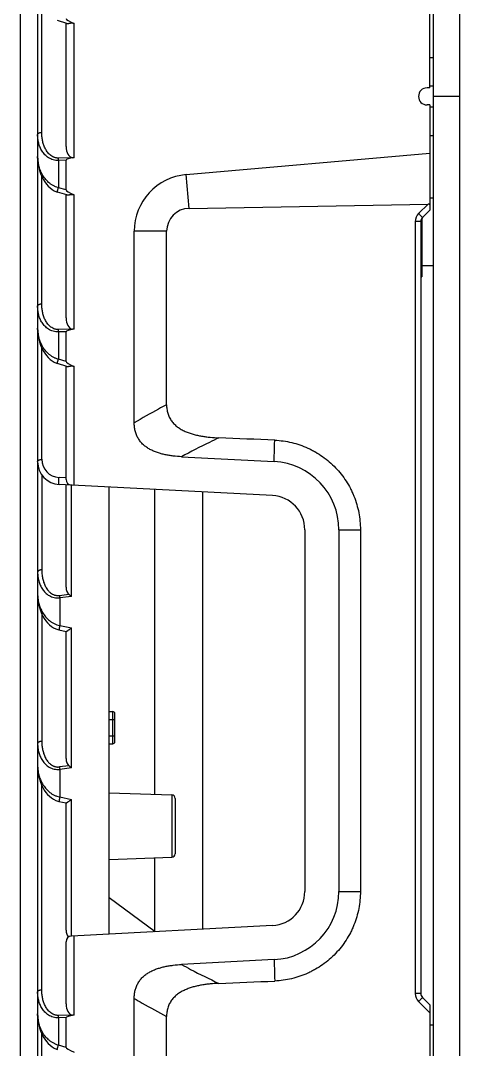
# Model space of a CAD drawing. Header units: millimetres. Extents: x 620 to 19791, y 2539 to 6969.
# Drawn here: x 1189.3 to 1227.9, y 3735.8 to 3826.3 of the extents above; entities that cross this region are included whole.
import ezdxf

# ---------------------------------------------------------------- set-up
doc = ezdxf.new("R2010")
doc.units = ezdxf.units.MM
doc.layers.add('02___PRT_ALL_AXES', color=7, linetype='Continuous')

msp = doc.modelspace()

# ---------------------------------------------------------------- linework, layer by layer
at = {"color": 7, "linetype": 'Continuous'}
for p, q in [((1225.59863, 3988.37829), (1225.59863, 3650.87829)), ((1227.89863, 3988.37829), (1227.89863, 3650.87829)), ((1189.29863, 3689.67265), (1189.29863, 3949.58394)), ((1190.79863, 3949.53586), (1190.79863, 3693.73867)), ((1225.29863, 3820.37829), (1225.29863, 3829.62829)), ((1191.16377, 3816.47192), (1191.16377, 3827.67377)), ((1193.37356, 3826.04534), (1192.54419, 3826.29428)), ((1193.29863, 3815.22582), (1193.29863, 3826.06783)), ((1193.99863, 3814.24101), (1193.99863, 3826.04486)), ((1225.29863, 3823.05829), (1225.59863, 3823.05829)), ((1225.29863, 3820.37829), (1225.04863, 3820.37829)), ((1225.29863, 3820.55829), (1225.59863, 3820.55829)), ((1227.89863, 3819.62829), (1225.59863, 3819.62829)), ((1225.29863, 3818.87829), (1225.04863, 3818.87829)), ((1225.29863, 3818.87829), (1225.29863, 3809.62829)), ((1225.29863, 3818.69829), (1225.59863, 3818.69829)), ((1225.29863, 3816.19829), (1225.59863, 3816.19829)), ((1203.86285, 3812.75291), (1225.29863, 3814.62829)), ((1193.86518, 3814.23945), (1192.62432, 3814.2078)), ((1193.29863, 3814.0109), (1192.62432, 3813.9937)), ((1192.62432, 3813.9937), (1192.62432, 3811.60201)), ((1193.29863, 3811.39961), (1193.29863, 3814.0109)), ((1191.16377, 3801.39653), (1191.16377, 3812.59839)), ((1204.12257, 3809.78428), (1203.86285, 3812.75291)), ((1193.37356, 3810.96995), (1192.54419, 3811.2189)), ((1193.29863, 3811.39961), (1192.62432, 3811.60201)), ((1193.29863, 3800.15044), (1193.29863, 3810.99244)), ((1193.99863, 3799.16563), (1193.99863, 3810.96947)), ((1204.12257, 3809.78428), (1225.13767, 3810.16135)), ((1225.13767, 3810.16135), (1224.30461, 3809.32829)), ((1225.29863, 3810.69829), (1225.59863, 3810.69829)), ((1225.29863, 3809.62829), (1224.64508, 3808.97474)), ((1224.49863, 3808.62119), (1224.01172, 3808.62119)), ((1224.01172, 3808.62119), (1224.01172, 3740.7604)), ((1224.49863, 3808.62119), (1224.49863, 3740.7604)), ((1224.59863, 3808.92106), (1224.59863, 3803.75332)), ((1202.14133, 3807.77193), (1199.29863, 3807.77193)), ((1199.29863, 3790.92443), (1199.29863, 3807.77193)), ((1202.14133, 3792.52516), (1202.14133, 3807.77193)), ((1224.59863, 3804.75329), (1225.59863, 3804.75329)), ((1224.49863, 3803.75329), (1224.59863, 3803.75329)), ((1193.86518, 3799.16406), (1192.62432, 3799.13242)), ((1193.29863, 3798.93551), (1192.62432, 3798.91831)), ((1192.62432, 3798.91831), (1192.62432, 3796.52662)), ((1193.29863, 3796.32422), (1193.29863, 3798.93551)), ((1191.16377, 3787.72191), (1191.16377, 3797.523)), ((1193.29863, 3796.32422), (1192.62432, 3796.52662)), ((1193.37356, 3795.89457), (1192.54419, 3796.14351)), ((1193.29863, 3785.95334), (1193.29863, 3795.91705)), ((1193.99863, 3785.44217), (1193.99863, 3795.89408)), ((1203.4434, 3787.95131), (1211.61265, 3787.52318)), ((1191.16377, 3786.36288), (1191.16377, 3778.01036)), ((1193.29863, 3786.09168), (1192.68003, 3786.1241)), ((1211.45564, 3784.52729), (1192.69396, 3785.51055)), ((1193.29863, 3776.48907), (1193.29863, 3785.47886)), ((1193.78554, 3775.66584), (1193.78554, 3785.45334)), ((1197.09863, 3745.97688), (1197.09863, 3785.27971)), ((1201.09863, 3758.26877), (1201.09863, 3785.07008)), ((1205.29863, 3784.84996), (1205.29863, 3746.40662)), ((1214.29863, 3781.5314), (1214.29863, 3749.72519)), ((1217.29863, 3781.5314), (1219.1882, 3781.5314)), ((1217.29863, 3781.5314), (1217.29863, 3749.72519)), ((1219.1882, 3781.5314), (1219.1882, 3749.72519)), ((1192.72189, 3775.75344), (1193.54408, 3775.85352)), ((1193.78554, 3775.66584), (1192.74628, 3775.53933)), ((1192.74628, 3775.53933), (1192.74628, 3773.11587)), ((1191.16377, 3774.13739), (1191.16377, 3762.93498)), ((1192.74628, 3773.11587), (1193.78554, 3772.90393)), ((1193.78554, 3760.59045), (1193.78554, 3772.90393)), ((1192.67682, 3772.72394), (1193.30666, 3772.59549)), ((1193.29863, 3761.41369), (1193.29863, 3772.59549)), ((1197.09863, 3765.55845), (1197.40561, 3765.54773)), ((1197.09863, 3764.85888), (1197.40561, 3764.84816)), ((1197.40561, 3764.84816), (1197.59863, 3764.84816)), ((1197.40561, 3763.40843), (1197.40561, 3764.84816)), ((1197.59863, 3762.90873), (1197.59863, 3765.34785)), ((1197.09863, 3763.39771), (1197.40561, 3763.40843)), ((1197.40561, 3763.40843), (1197.59863, 3763.40843)), ((1197.09863, 3762.69813), (1197.40561, 3762.70885)), ((1193.54408, 3760.77813), (1192.72189, 3760.67805)), ((1193.78554, 3760.59045), (1192.74628, 3760.46395)), ((1192.74628, 3760.46395), (1192.74628, 3758.04048)), ((1191.16377, 3741.09498), (1191.16377, 3759.062)), ((1192.67682, 3757.64855), (1193.30666, 3757.5201)), ((1192.74628, 3758.04048), (1193.78554, 3757.82854)), ((1193.29863, 3746.3383), (1193.29863, 3757.5201)), ((1193.78554, 3745.80325), (1193.78554, 3757.82854)), ((1202.6091, 3758.21602), (1202.6091, 3752.74056)), ((1202.89863, 3757.91619), (1202.89863, 3753.0404)), ((1201.09863, 3746.21653), (1201.09863, 3752.68782)), ((1217.29863, 3749.72519), (1219.1882, 3749.72519)), ((1201.13674, 3746.18851), (1197.09863, 3749.15771)), ((1211.45564, 3746.7293), (1193.77246, 3745.80256)), ((1193.99863, 3738.86407), (1193.99863, 3745.81442)), ((1193.29863, 3739.84888), (1193.29863, 3745.30325)), ((1211.61265, 3743.73341), (1203.4434, 3743.30528)), ((1199.29863, 3710.93502), (1199.29863, 3740.33216)), ((1224.49863, 3740.7604), (1224.01172, 3740.7604)), ((1224.64508, 3740.40684), (1225.29863, 3739.75329)), ((1224.30461, 3740.05329), (1225.29863, 3739.05928)), ((1225.29863, 3739.75329), (1225.29863, 3730.75329)), ((1193.86518, 3738.86251), (1192.62432, 3738.83086)), ((1193.29863, 3738.63396), (1192.62432, 3738.61676)), ((1192.62432, 3738.61676), (1192.62432, 3736.22507)), ((1193.29863, 3736.02267), (1193.29863, 3738.63396)), ((1202.14133, 3710.93502), (1202.14133, 3738.73142)), ((1225.29863, 3738.00329), (1225.59863, 3738.00329)), ((1191.16377, 3726.01959), (1191.16377, 3737.22145)), ((1193.29863, 3736.02267), (1192.62432, 3736.22507))]:
    msp.add_line(p, q, dxfattribs=at)
for points in [[(1190.79863, 3814.34184), (1190.80697, 3814.07161), (1190.83995, 3813.73992), (1190.89543, 3813.42259), (1190.97093, 3813.12168), (1191.06408, 3812.83928), (1191.17244, 3812.57744), (1191.29376, 3812.3374), (1191.42705, 3812.11828), (1191.57216, 3811.91896), (1191.72884, 3811.73967), (1191.89649, 3811.58147), (1192.07421, 3811.44583), (1192.2606, 3811.33448), (1192.454, 3811.24899), (1192.54419, 3811.2189)], [(1190.79863, 3799.26645), (1190.80697, 3798.99622), (1190.83995, 3798.66453), (1190.89543, 3798.34721), (1190.97093, 3798.04629), (1191.06408, 3797.76389), (1191.17244, 3797.50205), (1191.29376, 3797.26201), (1191.42705, 3797.04289), (1191.57216, 3796.84358), (1191.72884, 3796.66428), (1191.89649, 3796.50608), (1192.07421, 3796.37044), (1192.2606, 3796.25909), (1192.454, 3796.1736), (1192.54419, 3796.14351)], [(1190.79863, 3775.88029), (1190.80638, 3775.61983), (1190.83782, 3775.29407), (1190.89048, 3774.98457), (1190.96163, 3774.69263), (1191.04882, 3774.41953), (1191.14974, 3774.16635), (1191.26296, 3773.9326), (1191.38806, 3773.71681), (1191.52543, 3773.51773), (1191.67573, 3773.33518), (1191.83858, 3773.171), (1192.01303, 3773.02753), (1192.19722, 3772.90746), (1192.38855, 3772.8131), (1192.58379, 3772.74603), (1192.67682, 3772.72394)], [(1190.79863, 3760.8049), (1190.80638, 3760.54444), (1190.83782, 3760.21868), (1190.89048, 3759.90919), (1190.96163, 3759.61724), (1191.04882, 3759.34414), (1191.14974, 3759.09097), (1191.26296, 3758.85721), (1191.38806, 3758.64142), (1191.52543, 3758.44234), (1191.67573, 3758.2598), (1191.83858, 3758.09561), (1192.01303, 3757.95214), (1192.19722, 3757.83207), (1192.38855, 3757.73771), (1192.58379, 3757.67065), (1192.67682, 3757.64855)], [(1190.79863, 3738.9649), (1190.80697, 3738.69467), (1190.83995, 3738.36298), (1190.89543, 3738.04565), (1190.97093, 3737.74474), (1191.06408, 3737.46234), (1191.17244, 3737.2005), (1191.29376, 3736.96046), (1191.42705, 3736.74134), (1191.57216, 3736.54203), (1191.72884, 3736.36273), (1191.89649, 3736.20453), (1192.07421, 3736.06889), (1192.2606, 3735.95754), (1192.454, 3735.87205), (1192.54419, 3735.84196)]]:
    msp.add_lwpolyline(points, dxfattribs=at)
for centre, radius, start, end in [((1225.04863, 3819.62829), 0.75, 90, 270), ((1204.29863, 3807.77193), 5, 95, 180), ((1225.01172, 3808.62119), 1, 135.00003, 179.99997), ((1224.99863, 3808.62119), 0.5, 135, 180), ((1111.65571, 1464.63648), 2326.91643, 87.53686006, 87.65817085), ((1192.79863, 3787.50781), 2, 180, 267), ((1192.76377, 3787.72191), 1.6, 179.9999951, 267.0000049), ((1211.29863, 3781.5314), 6, 0, 87), ((1193.79863, 3785.95334), 0.5, 180, 267), ((1211.29863, 3781.5314), 3, 0, 87), ((1205.92127, 3777.14873), 13.27293, 186.0342801, 186.9644916), ((1197.39863, 3765.34785), 0.2, 0, 88), ((1197.39863, 3762.90873), 0.2, 272, 0), ((1205.92127, 3762.07334), 13.27293, 186.0342801, 186.9644916), ((1202.59863, 3757.9162), 0.3, 0, 88), ((1202.59863, 3753.04038), 0.3, 272, 0), ((1211.29863, 3749.72519), 3, 273, 0), ((1211.29863, 3749.72519), 6, 273, 0), ((1193.79863, 3745.30325), 0.5, 93, 180), ((1109.74188, 6112.22714), 2372.56358, 272.34300438, 272.46198132), ((1225.01172, 3740.7604), 1, 180.0000334, 224.9999666), ((1224.99863, 3740.7604), 0.5, 180, 225.0004967)]:
    msp.add_arc(centre, radius, start, end, dxfattribs=at)
for centre, major_axis, ratio, start_param, end_param in [((1197.88812, 3825.10788), (4.58804, -1.37715), 0.0835026, -3.11653376, -2.55695247), ((1193.99863, 3815.3398), (0.11901, 1.10216), 0.62586933, -4.5415474, -3.16256759), ((1197.88812, 3814.12704), (-4.58947, -0.11703), 0.08712763, -0.56180309, -0.00222181), ((1197.88812, 3810.03249), (4.58804, -1.37715), 0.0835026, -3.11653376, -2.55695247), ((1223.77169, 3808.80846), (1.51207, 1.30339), 0.23996636, -0.05487607, 0.28105778), ((1204.15886, 3807.77193), (2.01753, 0), 0.99759715, 1.58878019, 3.14159265), ((1193.99863, 3800.26442), (0.11901, 1.10216), 0.62586933, -4.5415474, -3.16256759), ((1197.88812, 3799.05166), (-4.58947, -0.11703), 0.08712763, -0.56180309, -0.00222181), ((1197.88812, 3794.95711), (4.58804, -1.37715), 0.0835026, -3.11653376, -2.55695247), ((1193.79863, 3776.57049), (0.08501, 0.78726), 0.62586933, -4.5415474, -3.50488701), ((1193.79863, 3761.4951), (0.08501, 0.78726), 0.62586933, -4.5415474, -3.50488701), ((1193.79863, 3746.41971), (0.08501, 0.78726), 0.62586933, -4.5415474, -3.55525287), ((1193.99863, 3739.96286), (0.11901, 1.10216), 0.62586933, -4.5415474, -3.16256759), ((1197.88812, 3738.7501), (-4.58947, -0.11703), 0.08712763, -0.56180309, -0.00222181), ((1197.88812, 3734.65555), (4.58804, -1.37715), 0.0835026, -3.11653376, -2.55695247)]:
    msp.add_ellipse(centre, major_axis=major_axis, ratio=ratio, start_param=start_param, end_param=end_param, dxfattribs=at)
for points, knots in [([(1193.37356, 3826.04534), (1193.38118, 3826.04305), (1193.39773, 3826.03979), (1193.42425, 3826.03823), (1193.45348, 3826.03929), (1193.48524, 3826.04256), (1193.51935, 3826.04759), (1193.5691, 3826.05629), (1193.62134, 3826.06643), (1193.67618, 3826.07582), (1193.71986, 3826.08202), (1193.76509, 3826.08625), (1193.81165, 3826.08753), (1193.85907, 3826.08457), (1193.90664, 3826.07665), (1193.95346, 3826.06339), (1193.98375, 3826.05145), (1193.99863, 3826.04486)], [0, 0, 0, 0, 0.0375914, 0.07924824, 0.12525744, 0.17557471, 0.22995984, 0.28808402, 0.41410719, 0.48129923, 0.550839, 0.62243064, 0.69578852, 0.7705858, 0.84650096, 0.923108, 1, 1, 1, 1]), ([(1190.79863, 3816.25782), (1190.79863, 3816.26447), (1190.79982, 3816.27795), (1190.80693, 3816.30505), (1190.82528, 3816.33839), (1190.85942, 3816.37401), (1190.90474, 3816.40541), (1190.95977, 3816.43172), (1191.02274, 3816.4522), (1191.09157, 3816.46616), (1191.13939, 3816.47078), (1191.16377, 3816.47192)], [0, 0, 0, 0, 0.04352795, 0.08801077, 0.18253447, 0.28857232, 0.40821412, 0.54134635, 0.68628008, 0.84032723, 1, 1, 1, 1]), ([(1192.62432, 3813.9937), (1192.54497, 3813.99208), (1192.38758, 3814.00081), (1192.15979, 3814.04924), (1191.94815, 3814.12871), (1191.75628, 3814.23361), (1191.58524, 3814.35845), (1191.43459, 3814.49864), (1191.30316, 3814.65061), (1191.15283, 3814.86372), (1191.00454, 3815.14902), (1190.88338, 3815.51021), (1190.81357, 3815.88155), (1190.79863, 3816.13248), (1190.79863, 3816.25782)], [0, 0, 0, 0, 0.07345648, 0.14521204, 0.21473646, 0.2819274, 0.34697956, 0.41021657, 0.47198214, 0.53259208, 0.65127176, 0.76802912, 0.88399547, 1, 1, 1, 1]), ([(1192.62432, 3814.2078), (1192.58913, 3814.20691), (1192.51895, 3814.2088), (1192.41524, 3814.22267), (1192.3148, 3814.24697), (1192.18778, 3814.29154), (1192.04107, 3814.36773), (1191.83637, 3814.52107), (1191.66917, 3814.71043), (1191.53576, 3814.91731), (1191.42278, 3815.13102), (1191.31342, 3815.41113), (1191.22517, 3815.75916), (1191.17458, 3816.11391), (1191.16377, 3816.35256), (1191.16377, 3816.47192)], [0, 0, 0, 0, 0.03546535, 0.07058623, 0.10524375, 0.13938832, 0.20603602, 0.2708369, 0.39624965, 0.45775553, 0.51871195, 0.63953338, 0.75969626, 0.87973236, 1, 1, 1, 1]), ([(1192.62432, 3811.60201), (1192.54209, 3811.62175), (1192.38192, 3811.67303), (1192.15713, 3811.78031), (1191.95181, 3811.91094), (1191.70785, 3812.10633), (1191.4489, 3812.38391), (1191.20418, 3812.75172), (1191.02053, 3813.13792), (1190.89224, 3813.5348), (1190.81588, 3813.93709), (1190.79863, 3814.20752), (1190.79863, 3814.34177)], [0, 0, 0, 0, 0.07190719, 0.1424244, 0.21125506, 0.27836422, 0.407788, 0.53214634, 0.65265486, 0.77029077, 0.8858439, 1, 1, 1, 1]), ([(1192.62432, 3813.9937), (1192.62338, 3814.03085), (1192.62243, 3814.10222), (1192.6233, 3814.17361), (1192.62432, 3814.2078)], [0, 0, 0, 0, 0.52063621, 1, 1, 1, 1]), ([(1193.99863, 3814.24101), (1193.97652, 3814.23738), (1193.93189, 3814.23323), (1193.88717, 3814.23632), (1193.86518, 3814.23945)], [0, 0, 0, 0, 0.50228888, 1, 1, 1, 1]), ([(1192.54419, 3811.2189), (1192.54365, 3811.21906), (1192.54256, 3811.21984), (1192.54146, 3811.2218), (1192.54064, 3811.22455), (1192.5401, 3811.22815), (1192.53982, 3811.23261), (1192.53981, 3811.23792), (1192.54007, 3811.24407), (1192.54083, 3811.25395), (1192.54253, 3811.26829), (1192.54553, 3811.28778), (1192.54958, 3811.3102), (1192.55666, 3811.34538), (1192.56791, 3811.39489), (1192.58416, 3811.45955), (1192.60314, 3811.52951), (1192.61703, 3811.57754), (1192.62432, 3811.60201)], [0, 0, 0, 0, 0.00425639, 0.00966236, 0.01682354, 0.02599773, 0.03729174, 0.05074157, 0.06635449, 0.08412339, 0.12601846, 0.17611391, 0.23400339, 0.29916611, 0.44892255, 0.6199323, 0.80591373, 1, 1, 1, 1]), ([(1193.37356, 3810.96995), (1193.38118, 3810.96767), (1193.39773, 3810.9644), (1193.42425, 3810.96284), (1193.45348, 3810.96391), (1193.48524, 3810.96717), (1193.51935, 3810.9722), (1193.5691, 3810.9809), (1193.62135, 3810.99105), (1193.67618, 3811.00044), (1193.71986, 3811.00664), (1193.7651, 3811.01087), (1193.81165, 3811.01214), (1193.85908, 3811.00918), (1193.90664, 3811.00126), (1193.95347, 3810.988), (1193.98375, 3810.97607), (1193.99863, 3810.96947)], [0, 0, 0, 0, 0.03759069, 0.0792468, 0.12525644, 0.17557617, 0.22996429, 0.28809195, 0.41412012, 0.48131125, 0.55085057, 0.62243952, 0.69579763, 0.7705921, 0.84650546, 0.92311005, 1, 1, 1, 1]), ([(1224.64508, 3808.97474), (1224.64514, 3808.9748), (1224.64515, 3808.9751), (1224.64481, 3808.97587), (1224.64385, 3808.97738), (1224.64207, 3808.97974), (1224.63947, 3808.98295), (1224.63607, 3808.98696), (1224.63185, 3808.99178), (1224.62683, 3808.99739), (1224.62103, 3809.00378), (1224.61445, 3809.01094), (1224.6042, 3809.02198), (1224.58957, 3809.03754), (1224.56992, 3809.05819), (1224.54765, 3809.0814), (1224.52298, 3809.10692), (1224.49613, 3809.13453), (1224.46736, 3809.16396), (1224.42599, 3809.20608), (1224.37162, 3809.26109), (1224.32729, 3809.30561), (1224.30461, 3809.32829)], [0, 0, 0, 0, 0.00054633, 0.00155504, 0.00526037, 0.01130091, 0.01969064, 0.03042326, 0.04347307, 0.05880885, 0.07639848, 0.09620593, 0.11818102, 0.16841868, 0.22665459, 0.29232978, 0.36483872, 0.44349259, 0.52756211, 0.61623965, 0.80409123, 1, 1, 1, 1]), ([(1190.79863, 3801.18243), (1190.79863, 3801.18909), (1190.79982, 3801.20256), (1190.80693, 3801.22966), (1190.82528, 3801.263), (1190.85942, 3801.29862), (1190.90474, 3801.33002), (1190.95977, 3801.35633), (1191.02274, 3801.37681), (1191.09157, 3801.39077), (1191.13939, 3801.39539), (1191.16377, 3801.39653)], [0, 0, 0, 0, 0.04352795, 0.08801077, 0.18253447, 0.28857232, 0.40821412, 0.54134635, 0.68628008, 0.84032723, 1, 1, 1, 1]), ([(1192.62432, 3798.91831), (1192.54497, 3798.9167), (1192.38758, 3798.92542), (1192.15979, 3798.97385), (1191.94815, 3799.05332), (1191.75628, 3799.15822), (1191.58524, 3799.28307), (1191.43459, 3799.42325), (1191.30316, 3799.57522), (1191.15283, 3799.78833), (1191.00454, 3800.07363), (1190.88338, 3800.43483), (1190.81357, 3800.80617), (1190.79863, 3801.05709), (1190.79863, 3801.18243)], [0, 0, 0, 0, 0.07345648, 0.14521204, 0.21473646, 0.2819274, 0.34697956, 0.41021657, 0.47198214, 0.53259208, 0.65127176, 0.76802912, 0.88399547, 1, 1, 1, 1]), ([(1192.62432, 3799.13242), (1192.58913, 3799.13152), (1192.51895, 3799.13341), (1192.41524, 3799.14729), (1192.3148, 3799.17158), (1192.18778, 3799.21616), (1192.04107, 3799.29235), (1191.83637, 3799.44569), (1191.66917, 3799.63504), (1191.53576, 3799.84192), (1191.42278, 3800.05563), (1191.31342, 3800.33574), (1191.22517, 3800.68377), (1191.17458, 3801.03852), (1191.16377, 3801.27717), (1191.16377, 3801.39653)], [0, 0, 0, 0, 0.03546535, 0.07058623, 0.10524375, 0.13938832, 0.20603602, 0.2708369, 0.39624965, 0.45775553, 0.51871195, 0.63953338, 0.75969626, 0.87973236, 1, 1, 1, 1]), ([(1192.62432, 3796.52662), (1192.54209, 3796.54636), (1192.38192, 3796.59764), (1192.15713, 3796.70493), (1191.95181, 3796.83556), (1191.70785, 3797.03094), (1191.4489, 3797.30852), (1191.20418, 3797.67633), (1191.02053, 3798.06254), (1190.89224, 3798.45941), (1190.81588, 3798.8617), (1190.79863, 3799.13213), (1190.79863, 3799.26638)], [0, 0, 0, 0, 0.07190719, 0.1424244, 0.21125506, 0.27836422, 0.407788, 0.53214634, 0.65265486, 0.77029077, 0.8858439, 1, 1, 1, 1]), ([(1192.62432, 3798.91831), (1192.62338, 3798.95546), (1192.62243, 3799.02684), (1192.6233, 3799.09822), (1192.62432, 3799.13242)], [0, 0, 0, 0, 0.52063621, 1, 1, 1, 1]), ([(1193.99863, 3799.16563), (1193.97652, 3799.16199), (1193.93189, 3799.15784), (1193.88717, 3799.16094), (1193.86518, 3799.16406)], [0, 0, 0, 0, 0.50228888, 1, 1, 1, 1]), ([(1192.54419, 3796.14351), (1192.54365, 3796.14367), (1192.54256, 3796.14445), (1192.54146, 3796.14641), (1192.54064, 3796.14916), (1192.5401, 3796.15276), (1192.53982, 3796.15722), (1192.53981, 3796.16253), (1192.54007, 3796.16869), (1192.54083, 3796.17856), (1192.54253, 3796.1929), (1192.54553, 3796.21239), (1192.54958, 3796.23481), (1192.55666, 3796.26999), (1192.56791, 3796.3195), (1192.58416, 3796.38416), (1192.60314, 3796.45412), (1192.61703, 3796.50215), (1192.62432, 3796.52662)], [0, 0, 0, 0, 0.00425639, 0.00966236, 0.01682354, 0.02599773, 0.03729174, 0.05074157, 0.06635449, 0.08412339, 0.12601846, 0.17611391, 0.23400339, 0.29916611, 0.44892255, 0.6199323, 0.80591373, 1, 1, 1, 1]), ([(1193.37356, 3795.89457), (1193.38118, 3795.89228), (1193.39773, 3795.88901), (1193.42425, 3795.88745), (1193.45348, 3795.88852), (1193.48524, 3795.89178), (1193.51935, 3795.89681), (1193.5691, 3795.90551), (1193.62134, 3795.91566), (1193.67618, 3795.92505), (1193.71986, 3795.93125), (1193.76509, 3795.93548), (1193.81165, 3795.93676), (1193.85907, 3795.93379), (1193.90664, 3795.92587), (1193.95346, 3795.91261), (1193.98375, 3795.90068), (1193.99863, 3795.89408)], [0, 0, 0, 0, 0.0375914, 0.07924824, 0.12525744, 0.17557471, 0.22995984, 0.28808402, 0.41410719, 0.48129923, 0.550839, 0.62243064, 0.69578852, 0.7705858, 0.84650096, 0.923108, 1, 1, 1, 1]), ([(1202.14133, 3792.52516), (1201.90199, 3792.39665), (1200.9464, 3791.87748), (1200.00119, 3791.33919), (1199.29863, 3790.92443)], [0, 0, 0, 0, 0.24979894, 1, 1, 1, 1]), ([(1202.14133, 3792.52516), (1202.14133, 3792.39858), (1202.15305, 3792.20828), (1202.19588, 3791.95851), (1202.2424, 3791.77411), (1202.30376, 3791.5941), (1202.38017, 3791.41992), (1202.47129, 3791.25297), (1202.57643, 3791.09449), (1202.69455, 3790.94545), (1202.86743, 3790.76017), (1203.10922, 3790.55422), (1203.42858, 3790.34731), (1203.76824, 3790.17622), (1204.12159, 3790.03609), (1204.48414, 3789.92225), (1204.85285, 3789.83067), (1205.22568, 3789.75797), (1205.60126, 3789.70142), (1206.10439, 3789.64456), (1206.48353, 3789.61988), (1206.73643, 3789.60954)], [0, 0, 0, 0, 0.06249809, 0.09376448, 0.12502928, 0.15629436, 0.1875589, 0.21882192, 0.25008501, 0.28134709, 0.31260863, 0.37508941, 0.43757677, 0.50006836, 0.56256242, 0.62505735, 0.68755158, 0.75004439, 0.81253697, 0.87502935, 1, 1, 1, 1]), ([(1203.4434, 3787.95131), (1203.20563, 3787.96377), (1202.8493, 3787.99266), (1202.37745, 3788.05786), (1202.02596, 3788.12221), (1201.67819, 3788.20447), (1201.33593, 3788.30755), (1201.00182, 3788.43484), (1200.67962, 3788.59016), (1200.37467, 3788.77736), (1200.14066, 3788.96273), (1199.97, 3789.12906), (1199.85123, 3789.26273), (1199.7428, 3789.40492), (1199.64557, 3789.555), (1199.56021, 3789.71214), (1199.48715, 3789.87534), (1199.42648, 3790.04354), (1199.36193, 3790.27294), (1199.31092, 3790.56707), (1199.29863, 3790.80538), (1199.29863, 3790.92443)], [0, 0, 0, 0, 0.12498247, 0.18748253, 0.24998308, 0.31248321, 0.37498279, 0.43748171, 0.49997765, 0.56246829, 0.62495267, 0.65621225, 0.68747101, 0.71873052, 0.74998921, 0.78124786, 0.81250596, 0.84376428, 0.87502301, 0.93750758, 1, 1, 1, 1]), ([(1206.73643, 3789.60954), (1206.45887, 3789.47814), (1205.35114, 3788.94567), (1204.25624, 3788.38643), (1203.4434, 3787.95131)], [0, 0, 0, 0, 0.24985345, 1, 1, 1, 1]), ([(1211.61265, 3787.52318), (1211.61219, 3787.67993), (1211.6139, 3787.99343), (1211.62131, 3788.38522), (1211.63002, 3788.69854), (1211.64052, 3789.01174), (1211.65064, 3789.24656), (1211.65881, 3789.40301)], [0, 0, 0, 0, 0.25006447, 0.50008992, 0.6250868, 0.75007324, 1, 1, 1, 1]), ([(1211.65881, 3789.40301), (1211.90861, 3789.3923), (1212.40765, 3789.34685), (1213.14617, 3789.20767), (1213.86831, 3788.99855), (1214.45091, 3788.76758), (1214.90207, 3788.55013), (1215.34245, 3788.31134), (1215.87089, 3787.97372), (1216.46347, 3787.50993), (1217.00929, 3786.99157), (1217.50333, 3786.42337), (1217.94106, 3785.81052), (1218.2556, 3785.26713), (1218.47525, 3784.81601), (1218.6732, 3784.35482), (1218.87902, 3783.76133), (1219.057, 3783.02892), (1219.16429, 3782.28337), (1219.18822, 3781.78178), (1219.1882, 3781.5314)], [0, 0, 0, 0, 0.06237635, 0.12479293, 0.18721904, 0.24965631, 0.28088916, 0.31212577, 0.37459343, 0.43707821, 0.49958076, 0.562101, 0.62463834, 0.68719155, 0.71848255, 0.74977675, 0.81235666, 0.87494244, 0.93753465, 1, 1, 1, 1]), ([(1190.79863, 3787.50781), (1190.79863, 3787.51446), (1190.79982, 3787.52794), (1190.80693, 3787.55503), (1190.82528, 3787.58838), (1190.85942, 3787.62399), (1190.90474, 3787.65539), (1190.95977, 3787.68171), (1191.02274, 3787.70218), (1191.09157, 3787.71614), (1191.13939, 3787.72076), (1191.16377, 3787.72191)], [0, 0, 0, 0, 0.04352795, 0.08801077, 0.18253447, 0.28857232, 0.40821412, 0.54134635, 0.68628008, 0.84032723, 1, 1, 1, 1]), ([(1192.69396, 3785.51055), (1192.69272, 3785.51061), (1192.69003, 3785.51151), (1192.68653, 3785.51463), (1192.68325, 3785.51937), (1192.68012, 3785.52577), (1192.67714, 3785.53383), (1192.67432, 3785.54353), (1192.67166, 3785.55485), (1192.66819, 3785.57297), (1192.66452, 3785.59928), (1192.66113, 3785.63488), (1192.65865, 3785.67534), (1192.65714, 3785.71995), (1192.65663, 3785.76791), (1192.6573, 3785.83609), (1192.66064, 3785.9231), (1192.66816, 3786.02527), (1192.67562, 3786.09211), (1192.68003, 3786.1241)], [0, 0, 0, 0, 0.00596194, 0.01313289, 0.02223033, 0.0335939, 0.04736175, 0.0635821, 0.08225248, 0.10332719, 0.15241986, 0.21015116, 0.27559634, 0.34765898, 0.42511009, 0.50661973, 0.67611804, 0.8444433, 1, 1, 1, 1]), ([(1191.16377, 3778.01036), (1191.13939, 3778.00922), (1191.09157, 3778.0046), (1191.02274, 3777.99064), (1190.95977, 3777.97016), (1190.90474, 3777.94385), (1190.85942, 3777.91245), (1190.82528, 3777.87683), (1190.80693, 3777.84349), (1190.79982, 3777.81639), (1190.79863, 3777.80292), (1190.79863, 3777.79626)], [0, 0, 0, 0, 0.15967274, 0.31371986, 0.45865356, 0.59178576, 0.71142755, 0.81746541, 0.91198916, 0.95647202, 1, 1, 1, 1]), ([(1190.79863, 3777.79626), (1190.79863, 3777.66695), (1190.81453, 3777.40805), (1190.87648, 3777.08937), (1190.9531, 3776.84103), (1191.04955, 3776.59617), (1191.17733, 3776.36112), (1191.3387, 3776.14441), (1191.48016, 3775.99092), (1191.64252, 3775.85106), (1191.82687, 3775.72913), (1192.0332, 3775.63057), (1192.25936, 3775.56163), (1192.50003, 3775.52802), (1192.66421, 3775.53135), (1192.74628, 3775.53933)], [0, 0, 0, 0, 0.11533422, 0.23065178, 0.2886111, 0.34692721, 0.46521847, 0.5257607, 0.58757578, 0.65100939, 0.71642689, 0.784137, 0.8542438, 0.9264565, 1, 1, 1, 1]), ([(1191.16377, 3778.01036), (1191.16377, 3777.88757), (1191.17521, 3777.64204), (1191.22882, 3777.27729), (1191.30687, 3776.97963), (1191.3922, 3776.74844), (1191.46901, 3776.57895), (1191.55993, 3776.41499), (1191.64867, 3776.28492), (1191.72838, 3776.18612), (1191.79316, 3776.11478), (1191.86302, 3776.04701), (1191.9639, 3775.96184), (1192.07585, 3775.88734), (1192.19798, 3775.82774), (1192.29577, 3775.79115), (1192.39835, 3775.76434), (1192.50465, 3775.74839), (1192.61315, 3775.74405), (1192.68574, 3775.74904), (1192.72189, 3775.75344)], [0, 0, 0, 0, 0.11974675, 0.2392641, 0.35893666, 0.4190333, 0.47941744, 0.54022646, 0.60164929, 0.63268115, 0.66397008, 0.69556553, 0.7275158, 0.79265316, 0.82599497, 0.85987999, 0.89430267, 0.92920554, 0.96449183, 1, 1, 1, 1]), ([(1190.79863, 3775.88021), (1190.79863, 3775.74187), (1190.81695, 3775.4631), (1190.89806, 3775.04864), (1191.03445, 3774.64023), (1191.2301, 3774.24373), (1191.49152, 3773.86803), (1191.76887, 3773.588), (1192.03037, 3773.39514), (1192.25035, 3773.2696), (1192.49009, 3773.17175), (1192.65976, 3773.12998), (1192.74628, 3773.11587)], [0, 0, 0, 0, 0.11364361, 0.22873868, 0.34601656, 0.46632052, 0.59070856, 0.72049088, 0.78792711, 0.85713831, 0.92799264, 1, 1, 1, 1]), ([(1193.78554, 3775.66584), (1193.74439, 3775.69793), (1193.66409, 3775.76073), (1193.58359, 3775.82327), (1193.54408, 3775.85352)], [0, 0, 0, 0, 0.51189492, 1, 1, 1, 1]), ([(1192.74628, 3773.11587), (1192.7411, 3773.09048), (1192.73108, 3773.04067), (1192.71905, 3772.97926), (1192.71007, 3772.93228), (1192.7039, 3772.89947), (1192.69824, 3772.86873), (1192.69313, 3772.84036), (1192.68863, 3772.81462), (1192.68478, 3772.79176), (1192.68161, 3772.772), (1192.67946, 3772.75756), (1192.67811, 3772.74769), (1192.67735, 3772.74161), (1192.67678, 3772.73642), (1192.6764, 3772.73212), (1192.67619, 3772.72879), (1192.67619, 3772.72628), (1192.67628, 3772.72485), (1192.67659, 3772.72398), (1192.67682, 3772.72394)], [0, 0, 0, 0, 0.19508447, 0.38252873, 0.47112556, 0.5551805, 0.63387216, 0.70645893, 0.77223997, 0.83059984, 0.88096991, 0.92288643, 0.94054284, 0.95594353, 0.96905796, 0.97985722, 0.98831769, 0.99443858, 0.99825575, 1, 1, 1, 1]), ([(1193.33692, 3772.60279), (1193.34264, 3772.60528), (1193.35488, 3772.61128), (1193.37416, 3772.62192), (1193.39572, 3772.63474), (1193.42841, 3772.65517), (1193.47294, 3772.68452), (1193.52983, 3772.72338), (1193.5906, 3772.76578), (1193.6763, 3772.82628), (1193.7415, 3772.87269), (1193.78554, 3772.90393)], [0, 0, 0, 0, 0.03461752, 0.07555064, 0.12214935, 0.17374354, 0.28939355, 0.41801019, 0.55599007, 0.70046662, 1, 1, 1, 1]), ([(1193.30666, 3772.59549), (1193.30846, 3772.59512), (1193.31271, 3772.59508), (1193.31966, 3772.5964), (1193.32792, 3772.59903), (1193.33377, 3772.60141), (1193.33692, 3772.60279)], [0, 0, 0, 0, 0.17526618, 0.39805162, 0.6728528, 1, 1, 1, 1]), ([(1197.40561, 3764.84816), (1197.40607, 3764.89365), (1197.40667, 3764.96133), (1197.40734, 3765.05056), (1197.40775, 3765.11498), (1197.40808, 3765.17684), (1197.40832, 3765.23553), (1197.40846, 3765.29049), (1197.40851, 3765.34119), (1197.40847, 3765.38714), (1197.40834, 3765.42791), (1197.40814, 3765.45845), (1197.40793, 3765.48), (1197.40776, 3765.49391), (1197.40757, 3765.50626), (1197.40736, 3765.51702), (1197.40712, 3765.52618), (1197.40687, 3765.5337), (1197.40664, 3765.53895), (1197.40643, 3765.5423), (1197.40628, 3765.54421), (1197.40613, 3765.54567), (1197.40598, 3765.54677), (1197.40585, 3765.54735), (1197.4057, 3765.54773), (1197.40561, 3765.54773)], [0, 0, 0, 0, 0.19504117, 0.29020104, 0.38256776, 0.47125737, 0.55540633, 0.63420643, 0.70690167, 0.77278815, 0.83123454, 0.88167894, 0.90374462, 0.92363448, 0.94130271, 0.95670412, 0.96980265, 0.98057028, 0.98897984, 0.9922937, 0.99501242, 0.99713594, 0.99866556, 0.99960717, 1, 1, 1, 1]), ([(1191.16377, 3762.93498), (1191.13939, 3762.93383), (1191.09157, 3762.92921), (1191.02274, 3762.91525), (1190.95977, 3762.89478), (1190.90474, 3762.86846), (1190.85942, 3762.83706), (1190.82528, 3762.80144), (1190.80693, 3762.7681), (1190.79982, 3762.74101), (1190.79863, 3762.72753), (1190.79863, 3762.72087)], [0, 0, 0, 0, 0.15967274, 0.31371986, 0.45865356, 0.59178576, 0.71142755, 0.81746541, 0.91198916, 0.95647202, 1, 1, 1, 1]), ([(1191.16377, 3762.93498), (1191.16377, 3762.81218), (1191.17521, 3762.56665), (1191.22882, 3762.2019), (1191.30687, 3761.90424), (1191.3922, 3761.67305), (1191.46901, 3761.50356), (1191.55993, 3761.3396), (1191.64867, 3761.20954), (1191.72838, 3761.11073), (1191.79316, 3761.03939), (1191.86302, 3760.97162), (1191.9639, 3760.88645), (1192.07585, 3760.81195), (1192.19798, 3760.75235), (1192.29577, 3760.71576), (1192.39835, 3760.68895), (1192.50465, 3760.673), (1192.61315, 3760.66867), (1192.68574, 3760.67365), (1192.72189, 3760.67805)], [0, 0, 0, 0, 0.11974675, 0.2392641, 0.35893666, 0.4190333, 0.47941744, 0.54022646, 0.60164929, 0.63268115, 0.66397008, 0.69556553, 0.7275158, 0.79265316, 0.82599497, 0.85987999, 0.89430267, 0.92920554, 0.96449183, 1, 1, 1, 1]), ([(1197.40561, 3762.70885), (1197.4057, 3762.70886), (1197.40585, 3762.70924), (1197.40598, 3762.70981), (1197.40613, 3762.71092), (1197.40628, 3762.71238), (1197.40643, 3762.71428), (1197.40664, 3762.71764), (1197.40687, 3762.72288), (1197.40712, 3762.7304), (1197.40736, 3762.73956), (1197.40757, 3762.75032), (1197.40776, 3762.76267), (1197.40793, 3762.77658), (1197.40814, 3762.79813), (1197.40834, 3762.82867), (1197.40847, 3762.86943), (1197.40851, 3762.91539), (1197.40846, 3762.96609), (1197.40832, 3763.02105), (1197.40808, 3763.07974), (1197.40775, 3763.14159), (1197.40734, 3763.20602), (1197.40667, 3763.29525), (1197.40607, 3763.36294), (1197.40561, 3763.40843)], [0, 0, 0, 0, 0.00039274, 0.00133413, 0.00286343, 0.0049866, 0.00770495, 0.01101848, 0.0194271, 0.030193, 0.04329002, 0.0586907, 0.07635757, 0.09624612, 0.11831137, 0.16875368, 0.22719881, 0.29308357, 0.3657774, 0.44457646, 0.52872411, 0.61741299, 0.70977969, 0.80494516, 1, 1, 1, 1]), ([(1190.79863, 3762.72087), (1190.79863, 3762.59156), (1190.81453, 3762.33267), (1190.87648, 3762.01398), (1190.9531, 3761.76564), (1191.04955, 3761.52078), (1191.17733, 3761.28573), (1191.3387, 3761.06903), (1191.48016, 3760.91553), (1191.64252, 3760.77568), (1191.82687, 3760.65374), (1192.0332, 3760.55519), (1192.25936, 3760.48624), (1192.50003, 3760.45263), (1192.66421, 3760.45596), (1192.74628, 3760.46395)], [0, 0, 0, 0, 0.11533422, 0.23065178, 0.2886111, 0.34692721, 0.46521847, 0.5257607, 0.58757578, 0.65100939, 0.71642689, 0.784137, 0.8542438, 0.9264565, 1, 1, 1, 1]), ([(1190.79863, 3760.80483), (1190.79863, 3760.66648), (1190.81695, 3760.38771), (1190.89806, 3759.97326), (1191.03445, 3759.56484), (1191.2301, 3759.16834), (1191.49152, 3758.79264), (1191.76887, 3758.51261), (1192.03037, 3758.31975), (1192.25035, 3758.19421), (1192.49009, 3758.09636), (1192.65976, 3758.05459), (1192.74628, 3758.04048)], [0, 0, 0, 0, 0.11364361, 0.22873868, 0.34601656, 0.46632052, 0.59070856, 0.72049088, 0.78792711, 0.85713831, 0.92799264, 1, 1, 1, 1]), ([(1193.78554, 3760.59045), (1193.74439, 3760.62254), (1193.66409, 3760.68534), (1193.58359, 3760.74788), (1193.54408, 3760.77813)], [0, 0, 0, 0, 0.51189492, 1, 1, 1, 1]), ([(1192.74628, 3758.04048), (1192.7411, 3758.01509), (1192.73108, 3757.96528), (1192.71905, 3757.90387), (1192.71007, 3757.85689), (1192.7039, 3757.82408), (1192.69824, 3757.79334), (1192.69313, 3757.76497), (1192.68863, 3757.73923), (1192.68478, 3757.71637), (1192.68161, 3757.69661), (1192.67946, 3757.68217), (1192.67811, 3757.6723), (1192.67735, 3757.66622), (1192.67678, 3757.66103), (1192.6764, 3757.65674), (1192.67619, 3757.6534), (1192.67619, 3757.65089), (1192.67628, 3757.64946), (1192.67659, 3757.6486), (1192.67682, 3757.64855)], [0, 0, 0, 0, 0.19508447, 0.38252873, 0.47112556, 0.5551805, 0.63387216, 0.70645893, 0.77223997, 0.83059984, 0.88096991, 0.92288643, 0.94054284, 0.95594353, 0.96905796, 0.97985722, 0.98831769, 0.99443858, 0.99825575, 1, 1, 1, 1]), ([(1193.30666, 3757.5201), (1193.30846, 3757.51974), (1193.31271, 3757.51969), (1193.31966, 3757.52101), (1193.32792, 3757.52364), (1193.33377, 3757.52602), (1193.33692, 3757.5274)], [0, 0, 0, 0, 0.17526618, 0.39805162, 0.6728528, 1, 1, 1, 1]), ([(1193.33692, 3757.5274), (1193.34264, 3757.52989), (1193.35488, 3757.5359), (1193.37416, 3757.54653), (1193.39572, 3757.55935), (1193.42841, 3757.57978), (1193.47294, 3757.60913), (1193.52983, 3757.64799), (1193.5906, 3757.69039), (1193.6763, 3757.75089), (1193.7415, 3757.79731), (1193.78554, 3757.82854)], [0, 0, 0, 0, 0.03461752, 0.07555064, 0.12214935, 0.17374354, 0.28939355, 0.41801019, 0.55599007, 0.70046662, 1, 1, 1, 1]), ([(1219.1882, 3749.72519), (1219.18823, 3749.47441), (1219.16423, 3748.97241), (1219.05676, 3748.22645), (1218.87867, 3747.49404), (1218.67274, 3746.90056), (1218.47472, 3746.43941), (1218.25498, 3745.98832), (1217.94035, 3745.44498), (1217.50252, 3744.83219), (1217.00839, 3744.26407), (1216.46248, 3743.74581), (1215.86983, 3743.28212), (1215.34134, 3742.94459), (1214.90092, 3742.70587), (1214.44972, 3742.48849), (1213.86709, 3742.25761), (1213.14493, 3742.04862), (1212.40682, 3741.90963), (1211.9082, 3741.86427), (1211.65881, 3741.85357)], [0, 0, 0, 0, 0.06256405, 0.12515974, 0.18774974, 0.25032964, 0.28162425, 0.31291555, 0.37546957, 0.4380077, 0.50052791, 0.56303049, 0.62551446, 0.68798121, 0.71921837, 0.75045135, 0.81288991, 0.87531333, 0.93772546, 1, 1, 1, 1]), ([(1199.29863, 3740.33216), (1199.29863, 3740.45121), (1199.31092, 3740.68952), (1199.36193, 3740.98365), (1199.42648, 3741.21304), (1199.48715, 3741.38124), (1199.56021, 3741.54445), (1199.64557, 3741.70158), (1199.7428, 3741.85167), (1199.85123, 3741.99386), (1199.97, 3742.12753), (1200.14066, 3742.29385), (1200.37467, 3742.47923), (1200.67962, 3742.66642), (1201.00182, 3742.82175), (1201.33593, 3742.94904), (1201.67819, 3743.05211), (1202.02596, 3743.13437), (1202.37745, 3743.19873), (1202.8493, 3743.26393), (1203.20563, 3743.29282), (1203.4434, 3743.30528)], [0, 0, 0, 0, 0.06249242, 0.12497699, 0.15623572, 0.18749404, 0.21875214, 0.25001079, 0.28126948, 0.31252899, 0.34378775, 0.37504733, 0.43753171, 0.50002235, 0.56251829, 0.62501721, 0.68751679, 0.75001692, 0.81251747, 0.87501753, 1, 1, 1, 1]), ([(1203.4434, 3743.30528), (1203.71448, 3743.16017), (1204.80177, 3742.58709), (1205.90347, 3742.04139), (1206.73642, 3741.64705)], [0, 0, 0, 0, 0.25017034, 1, 1, 1, 1]), ([(1211.61265, 3743.73341), (1211.61218, 3743.57665), (1211.6138, 3743.26315), (1211.62111, 3742.87136), (1211.62983, 3742.55804), (1211.64041, 3742.24484), (1211.65064, 3742.01003), (1211.65881, 3741.85357)], [0, 0, 0, 0, 0.25006403, 0.50008942, 0.62508658, 0.75007307, 1, 1, 1, 1]), ([(1206.73642, 3741.64705), (1206.48352, 3741.63671), (1206.10438, 3741.61203), (1205.60125, 3741.55516), (1205.22567, 3741.49861), (1204.85284, 3741.42591), (1204.48414, 3741.33433), (1204.12159, 3741.22049), (1203.76824, 3741.08036), (1203.42858, 3740.90927), (1203.10922, 3740.70237), (1202.86743, 3740.49642), (1202.69455, 3740.31114), (1202.57643, 3740.16209), (1202.47129, 3740.00361), (1202.38017, 3739.83667), (1202.30376, 3739.66249), (1202.24239, 3739.48248), (1202.19588, 3739.29807), (1202.15305, 3739.04831), (1202.14133, 3738.858), (1202.14133, 3738.73142)], [0, 0, 0, 0, 0.12497065, 0.18746303, 0.24995561, 0.31244842, 0.37494265, 0.43743758, 0.49993164, 0.56242323, 0.62491059, 0.68739137, 0.71865291, 0.74991499, 0.78117808, 0.8124411, 0.84370564, 0.87497072, 0.90623552, 0.93750191, 1, 1, 1, 1]), ([(1190.79863, 3740.88088), (1190.79863, 3740.88753), (1190.79982, 3740.90101), (1190.80693, 3740.92811), (1190.82528, 3740.96145), (1190.85942, 3740.99707), (1190.90474, 3741.02847), (1190.95977, 3741.05478), (1191.02274, 3741.07526), (1191.09157, 3741.08922), (1191.13939, 3741.09384), (1191.16377, 3741.09498)], [0, 0, 0, 0, 0.04352795, 0.08801077, 0.18253447, 0.28857232, 0.40821412, 0.54134635, 0.68628008, 0.84032723, 1, 1, 1, 1]), ([(1192.62432, 3738.61676), (1192.54497, 3738.61515), (1192.38758, 3738.62387), (1192.15979, 3738.6723), (1191.94815, 3738.75177), (1191.75628, 3738.85667), (1191.58524, 3738.98151), (1191.43459, 3739.1217), (1191.30316, 3739.27367), (1191.15283, 3739.48678), (1191.00454, 3739.77208), (1190.88338, 3740.13327), (1190.81357, 3740.50461), (1190.79863, 3740.75554), (1190.79863, 3740.88088)], [0, 0, 0, 0, 0.07345648, 0.14521204, 0.21473646, 0.2819274, 0.34697956, 0.41021657, 0.47198214, 0.53259208, 0.65127176, 0.76802912, 0.88399547, 1, 1, 1, 1]), ([(1192.62432, 3738.83086), (1192.58913, 3738.82997), (1192.51895, 3738.83186), (1192.41524, 3738.84573), (1192.3148, 3738.87003), (1192.18778, 3738.9146), (1192.04107, 3738.99079), (1191.83637, 3739.14413), (1191.66917, 3739.33349), (1191.53576, 3739.54037), (1191.42278, 3739.75408), (1191.31342, 3740.03419), (1191.22517, 3740.38222), (1191.17458, 3740.73697), (1191.16377, 3740.97562), (1191.16377, 3741.09498)], [0, 0, 0, 0, 0.03546535, 0.07058623, 0.10524375, 0.13938832, 0.20603602, 0.2708369, 0.39624965, 0.45775553, 0.51871195, 0.63953338, 0.75969626, 0.87973236, 1, 1, 1, 1]), ([(1199.29863, 3740.33216), (1199.53296, 3740.19382), (1200.47232, 3739.64583), (1201.42294, 3739.11715), (1202.14133, 3738.73142)], [0, 0, 0, 0, 0.25021779, 1, 1, 1, 1]), ([(1224.64508, 3740.40685), (1224.64514, 3740.40678), (1224.64515, 3740.40649), (1224.64481, 3740.40572), (1224.64385, 3740.40421), (1224.64207, 3740.40185), (1224.63947, 3740.39864), (1224.63607, 3740.39463), (1224.63185, 3740.38981), (1224.62683, 3740.3842), (1224.62103, 3740.37781), (1224.61445, 3740.37065), (1224.6042, 3740.35961), (1224.58957, 3740.34405), (1224.56992, 3740.32339), (1224.54765, 3740.30019), (1224.52298, 3740.27467), (1224.49613, 3740.24706), (1224.46736, 3740.21763), (1224.42599, 3740.17551), (1224.37162, 3740.1205), (1224.32729, 3740.07598), (1224.30461, 3740.05329)], [0, 0, 0, 0, 0.00054633, 0.00155504, 0.00526037, 0.01130091, 0.01969064, 0.03042326, 0.04347307, 0.05880885, 0.07639848, 0.09620593, 0.11818102, 0.16841868, 0.22665459, 0.29232978, 0.36483872, 0.44349259, 0.52756211, 0.61623965, 0.80409123, 1, 1, 1, 1]), ([(1192.62432, 3736.22507), (1192.54209, 3736.24481), (1192.38192, 3736.29609), (1192.15713, 3736.40337), (1191.95181, 3736.53401), (1191.70785, 3736.72939), (1191.4489, 3737.00697), (1191.20418, 3737.37478), (1191.02053, 3737.76098), (1190.89224, 3738.15786), (1190.81588, 3738.56015), (1190.79863, 3738.83058), (1190.79863, 3738.96483)], [0, 0, 0, 0, 0.07190719, 0.1424244, 0.21125506, 0.27836422, 0.407788, 0.53214634, 0.65265486, 0.77029077, 0.8858439, 1, 1, 1, 1]), ([(1192.62432, 3738.61676), (1192.62338, 3738.65391), (1192.62243, 3738.72529), (1192.6233, 3738.79667), (1192.62432, 3738.83086)], [0, 0, 0, 0, 0.52063621, 1, 1, 1, 1]), ([(1193.99863, 3738.86407), (1193.97652, 3738.86044), (1193.93189, 3738.85629), (1193.88717, 3738.85939), (1193.86518, 3738.86251)], [0, 0, 0, 0, 0.50228888, 1, 1, 1, 1]), ([(1192.54419, 3735.84196), (1192.54365, 3735.84212), (1192.54256, 3735.8429), (1192.54146, 3735.84486), (1192.54064, 3735.84761), (1192.5401, 3735.85121), (1192.53982, 3735.85567), (1192.53981, 3735.86098), (1192.54007, 3735.86714), (1192.54083, 3735.87701), (1192.54253, 3735.89135), (1192.54553, 3735.91084), (1192.54958, 3735.93326), (1192.55666, 3735.96844), (1192.56791, 3736.01795), (1192.58416, 3736.08261), (1192.60314, 3736.15257), (1192.61703, 3736.2006), (1192.62432, 3736.22507)], [0, 0, 0, 0, 0.00425639, 0.00966236, 0.01682354, 0.02599773, 0.03729174, 0.05074157, 0.06635449, 0.08412339, 0.12601846, 0.17611391, 0.23400339, 0.29916611, 0.44892255, 0.6199323, 0.80591373, 1, 1, 1, 1])]:
    msp.add_open_spline(points, degree=3, knots=knots, dxfattribs=at)
at = {"layer": '02___PRT_ALL_AXES', "color": 7, "linetype": 'Continuous'}
for p, q in [((1197.09863, 3758.40845), (1202.6091, 3758.21602)), ((1197.09863, 3752.54813), (1202.6091, 3752.74056))]:
    msp.add_line(p, q, dxfattribs=at)

doc.saveas('drawing.dxf')
